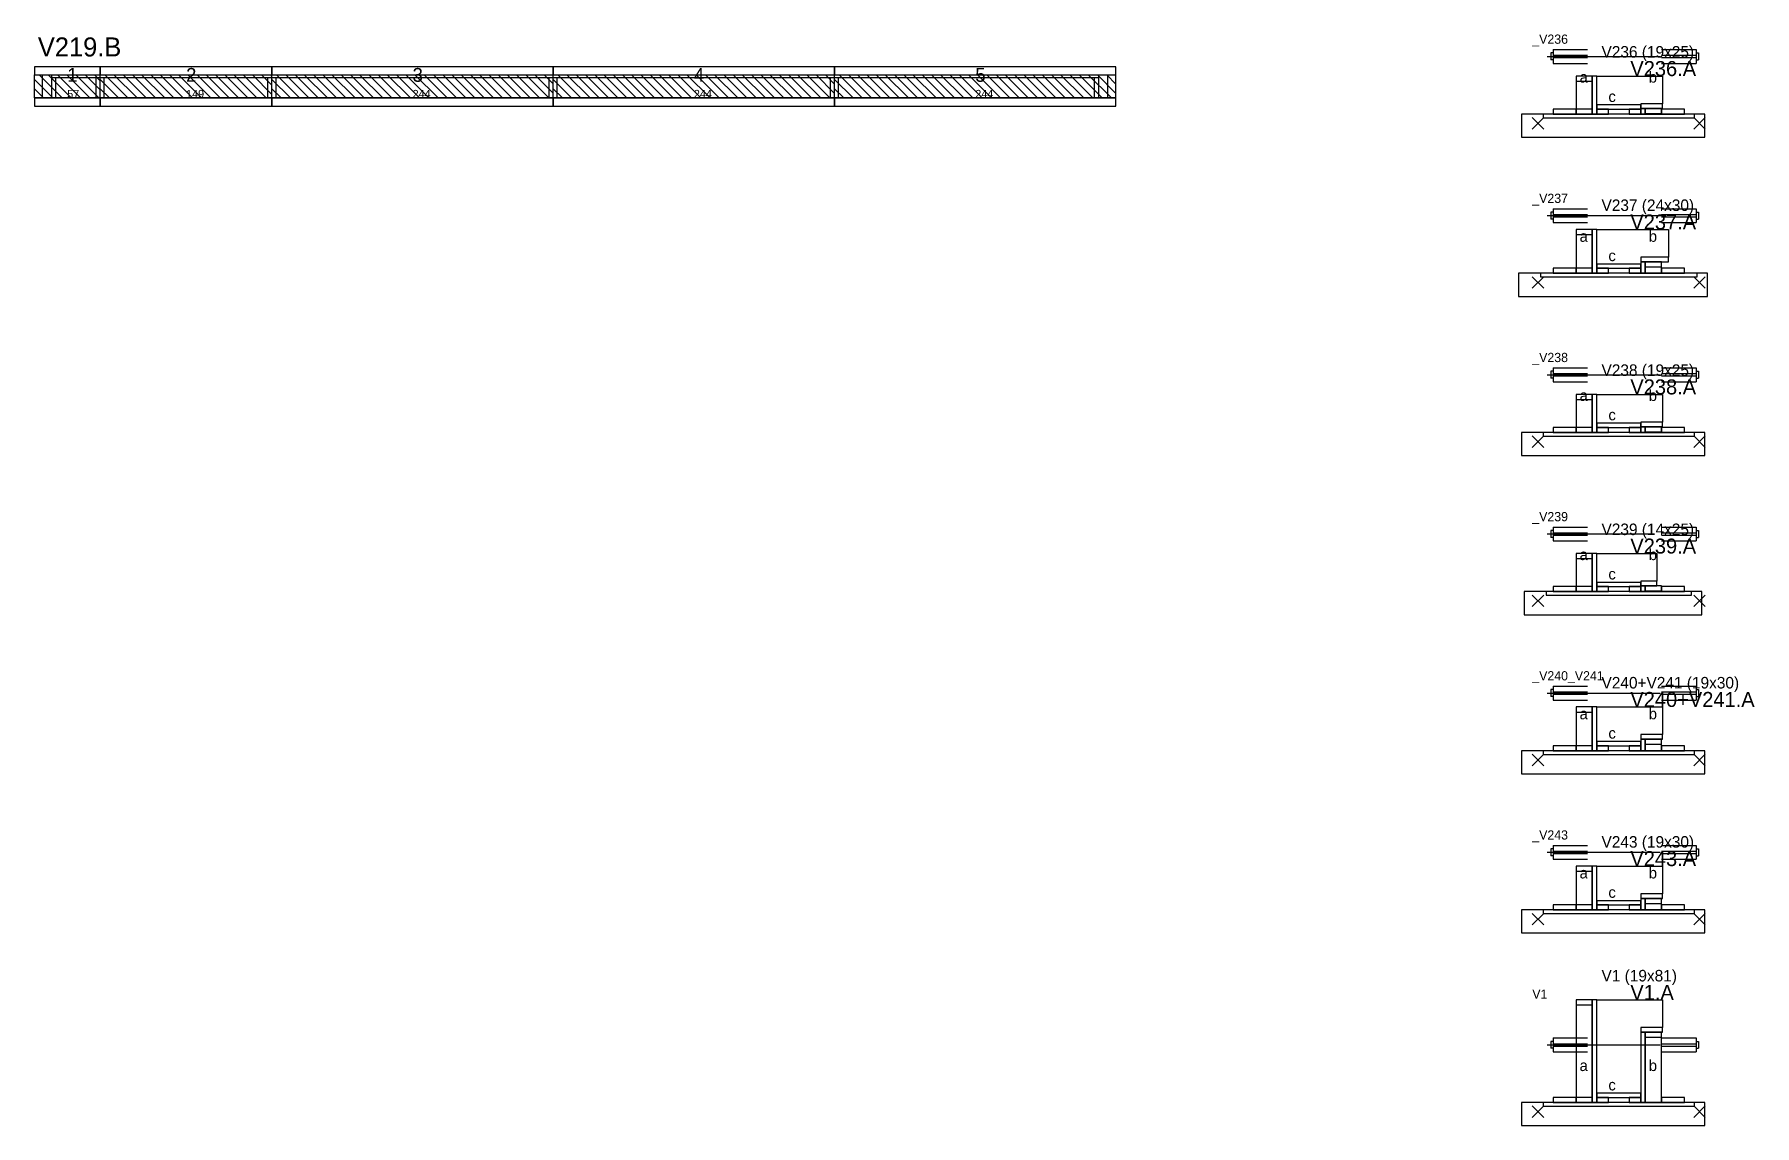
# Model space of a CAD drawing. Header units: metres. Extents: x -10 to 74425, y -2037 to 26.
# Drawn here: x 29393 to 30885, y -2037 to -1091 of the extents above; entities that cross this region are included whole.
import ezdxf

# ---------------------------------------------------------------- set-up
doc = ezdxf.new("R2010")
doc.units = ezdxf.units.M
doc.layers.add('LABELS', color=3, linetype='Continuous')
doc.layers.add('VIGAS', color=7, linetype='Continuous')

msp = doc.modelspace()

# ---------------------------------------------------------------- linework, layer by layer
at = {"layer": 'VIGAS'}
for p, q in [((30705, -1110), (30803, -1110)), ((30708, -1107), (30708, -1113)), ((30710, -1107), (30708, -1107)), ((30710, -1113), (30708, -1113)), ((30710, -1104), (30740, -1104)), ((30710, -1104), (30710, -1116)), ((30710, -1109), (30740, -1109)), ((30710, -1111), (30740, -1111)), ((30710, -1116), (30740, -1116)), ((30804, -1104), (30834, -1104)), ((30804, -1109), (30834, -1109)), ((30804, -1111), (30834, -1111)), ((30804, -1116), (30834, -1116)), ((30834, -1104), (30834, -1116)), ((30834, -1107), (30836, -1107)), ((30834, -1113), (30836, -1113)), ((30836, -1107), (30836, -1113)), ((29393.2, -1126), (29450.2, -1126)), ((29393.2, -1146), (29393.2, -1126)), ((29409.2, -1146), (29393.2, -1130)), ((29417.2, -1146), (29397.2, -1126)), ((29400.2, -1146), (29400.2, -1126)), ((29425.2, -1146), (29405.2, -1126)), ((29408.2, -1146), (29408.2, -1126)), ((29408.2, -1128.2), (29450.2, -1128.2)), ((29411.7, -1146), (29411.7, -1128.2)), ((29433.2, -1146), (29413.2, -1126)), ((29441.2, -1146), (29421.2, -1126)), ((29449.2, -1146), (29429.2, -1126)), ((29450.2, -1139), (29437.2, -1126)), ((29450.2, -1131), (29445.2, -1126)), ((29446.7, -1146), (29446.7, -1128.2)), ((29450.2, -1146), (29450.2, -1126)), ((29450.2, -1146), (29450.2, -1126)), ((29450.2, -1126), (29599.2, -1126)), ((29450.2, -1146), (29450.2, -1126)), ((29450.2, -1146), (29450.2, -1126)), ((29450.2, -1146), (29450.2, -1126)), ((29450.2, -1128.2), (29599.2, -1128.2)), ((29466.2, -1146), (29450.2, -1130)), ((29453.7, -1146), (29453.7, -1128.2)), ((29474.2, -1146), (29454.2, -1126)), ((29482.2, -1146), (29462.2, -1126)), ((29490.2, -1146), (29470.2, -1126)), ((29498.2, -1146), (29478.2, -1126)), ((29506.2, -1146), (29486.2, -1126)), ((29514.2, -1146), (29494.2, -1126)), ((29522.2, -1146), (29502.2, -1126)), ((29530.2, -1146), (29510.2, -1126)), ((29538.2, -1146), (29518.2, -1126)), ((29546.2, -1146), (29526.2, -1126)), ((29554.2, -1146), (29534.2, -1126)), ((29562.2, -1146), (29542.2, -1126)), ((29570.2, -1146), (29550.2, -1126)), ((29578.2, -1146), (29558.2, -1126)), ((29586.2, -1146), (29566.2, -1126)), ((29594.2, -1146), (29574.2, -1126)), ((29599.2, -1143), (29582.2, -1126)), ((29599.2, -1135), (29590.2, -1126)), ((29595.7, -1146), (29595.7, -1128.2)), ((29599.2, -1127), (29598.2, -1126)), ((29599.2, -1146), (29599.2, -1126)), ((29599.2, -1146), (29599.2, -1126)), ((29599.2, -1126), (29843, -1126)), ((29599.2, -1146), (29599.2, -1126)), ((29599.2, -1146), (29599.2, -1126)), ((29599.2, -1146), (29599.2, -1126)), ((29599.2, -1128.2), (29843, -1128.2)), ((29615.2, -1146), (29599.2, -1130)), ((29602.7, -1146), (29602.7, -1128.2)), ((29623.2, -1146), (29603.2, -1126)), ((29631.2, -1146), (29611.2, -1126)), ((29639.2, -1146), (29619.2, -1126)), ((29647.2, -1146), (29627.2, -1126)), ((29655.2, -1146), (29635.2, -1126)), ((29663.2, -1146), (29643.2, -1126)), ((29671.2, -1146), (29651.2, -1126)), ((29679.2, -1146), (29659.2, -1126)), ((29687.2, -1146), (29667.2, -1126)), ((29695.2, -1146), (29675.2, -1126)), ((29703.2, -1146), (29683.2, -1126)), ((29711.2, -1146), (29691.2, -1126)), ((29719.2, -1146), (29699.2, -1126)), ((29727.2, -1146), (29707.2, -1126)), ((29735.2, -1146), (29715.2, -1126)), ((29743.2, -1146), (29723.2, -1126)), ((29751.2, -1146), (29731.2, -1126)), ((29759.2, -1146), (29739.2, -1126)), ((29767.2, -1146), (29747.2, -1126)), ((29775.2, -1146), (29755.2, -1126)), ((29783.2, -1146), (29763.2, -1126)), ((29791.2, -1146), (29771.2, -1126)), ((29799.2, -1146), (29779.2, -1126)), ((29807.2, -1146), (29787.2, -1126)), ((29815.2, -1146), (29795.2, -1126)), ((29823.2, -1146), (29803.2, -1126)), ((29831.2, -1146), (29811.2, -1126)), ((29839.2, -1146), (29819.2, -1126)), ((29843, -1141.8), (29827.2, -1126)), ((29843, -1133.8), (29835.2, -1126)), ((29839.5, -1146), (29839.5, -1128.2)), ((29843, -1146), (29843, -1126)), ((29843, -1146), (29843, -1126)), ((29843, -1126), (30087, -1126)), ((29843, -1146), (29843, -1126)), ((29843, -1146), (29843, -1126)), ((29843, -1146), (29843, -1126)), ((29843, -1128.2), (30087, -1128.2)), ((29859, -1146), (29843, -1130)), ((29846.5, -1146), (29846.5, -1128.2)), ((29867, -1146), (29847, -1126)), ((29875, -1146), (29855, -1126)), ((29883, -1146), (29863, -1126)), ((29891, -1146), (29871, -1126)), ((29899, -1146), (29879, -1126)), ((29907, -1146), (29887, -1126)), ((29915, -1146), (29895, -1126)), ((29923, -1146), (29903, -1126)), ((29931, -1146), (29911, -1126)), ((29939, -1146), (29919, -1126)), ((29947, -1146), (29927, -1126)), ((29955, -1146), (29935, -1126)), ((29963, -1146), (29943, -1126)), ((29971, -1146), (29951, -1126)), ((29979, -1146), (29959, -1126)), ((29987, -1146), (29967, -1126)), ((29995, -1146), (29975, -1126)), ((30003, -1146), (29983, -1126)), ((30011, -1146), (29991, -1126)), ((30019, -1146), (29999, -1126)), ((30027, -1146), (30007, -1126)), ((30035, -1146), (30015, -1126)), ((30043, -1146), (30023, -1126)), ((30051, -1146), (30031, -1126)), ((30059, -1146), (30039, -1126)), ((30067, -1146), (30047, -1126)), ((30075, -1146), (30055, -1126)), ((30083, -1146), (30063, -1126)), ((30087, -1142), (30071, -1126)), ((30087, -1134), (30079, -1126)), ((30083.5, -1146), (30083.5, -1128.2)), ((30087, -1146), (30087, -1126)), ((30087, -1146), (30087, -1126)), ((30087, -1126), (30331, -1126)), ((30087, -1146), (30087, -1126)), ((30087, -1146), (30087, -1126)), ((30087, -1146), (30087, -1126)), ((30087, -1126), (30087, -1126)), ((30087, -1128.2), (30316, -1128.2)), ((30103, -1146), (30087, -1130)), ((30090.5, -1146), (30090.5, -1128.2)), ((30111, -1146), (30091, -1126)), ((30119, -1146), (30099, -1126)), ((30127, -1146), (30107, -1126)), ((30135, -1146), (30115, -1126)), ((30143, -1146), (30123, -1126)), ((30151, -1146), (30131, -1126)), ((30159, -1146), (30139, -1126)), ((30167, -1146), (30147, -1126)), ((30175, -1146), (30155, -1126)), ((30183, -1146), (30163, -1126)), ((30191, -1146), (30171, -1126)), ((30199, -1146), (30179, -1126)), ((30207, -1146), (30187, -1126)), ((30215, -1146), (30195, -1126)), ((30223, -1146), (30203, -1126)), ((30231, -1146), (30211, -1126)), ((30239, -1146), (30219, -1126)), ((30247, -1146), (30227, -1126)), ((30255, -1146), (30235, -1126)), ((30263, -1146), (30243, -1126)), ((30271, -1146), (30251, -1126)), ((30279, -1146), (30259, -1126)), ((30287, -1146), (30267, -1126)), ((30295, -1146), (30275, -1126)), ((30303, -1146), (30283, -1126)), ((30311, -1146), (30291, -1126)), ((30319, -1146), (30299, -1126)), ((30327, -1146), (30307, -1126)), ((30312.5, -1146), (30312.5, -1128.2)), ((30331, -1142), (30315, -1126)), ((30316, -1146), (30316, -1126)), ((30331, -1134), (30323, -1126)), ((30324, -1146), (30324, -1126)), ((30331, -1146), (30331, -1126)), ((30331, -1126), (30331, -1126)), ((29401.2, -1146), (29393.2, -1138)), ((29393.2, -1146), (29450.2, -1146)), ((29393.2, -1146), (29393.2, -1146)), ((29408.2, -1146), (29411.7, -1146)), ((29446.7, -1146), (29450.2, -1146)), ((29458.2, -1146), (29450.2, -1138)), ((29450.2, -1146), (29599.2, -1146)), ((29450.2, -1146), (29453.7, -1146)), ((29450.2, -1146), (29450.2, -1146)), ((29595.7, -1146), (29599.2, -1146)), ((29607.2, -1146), (29599.2, -1138)), ((29599.2, -1146), (29843, -1146)), ((29599.2, -1146), (29602.7, -1146)), ((29599.2, -1146), (29599.2, -1146)), ((29839.5, -1146), (29843, -1146)), ((29851, -1146), (29843, -1138)), ((29843, -1146), (30087, -1146)), ((29843, -1146), (29846.5, -1146)), ((29843, -1146), (29843, -1146)), ((30083.5, -1146), (30087, -1146)), ((30095, -1146), (30087, -1138)), ((30087, -1146), (30331, -1146)), ((30087, -1146), (30090.5, -1146)), ((30087, -1146), (30087, -1146)), ((30312.5, -1146), (30316, -1146)), ((30692, -1173), (30702, -1163)), ((30692, -1163), (30702, -1173)), ((30832, -1173), (30842, -1163)), ((30832, -1163), (30842, -1173)), ((30705, -1248), (30808, -1248)), ((30708, -1245), (30708, -1251)), ((30710, -1245), (30708, -1245)), ((30710, -1251), (30708, -1251)), ((30710, -1242), (30740, -1242)), ((30710, -1242), (30710, -1254)), ((30710, -1247), (30740, -1247)), ((30710, -1249), (30740, -1249)), ((30804, -1242), (30834, -1242)), ((30804, -1247), (30834, -1247)), ((30804, -1249), (30834, -1249)), ((30834, -1242), (30834, -1254)), ((30834, -1245), (30836, -1245)), ((30834, -1251), (30836, -1251)), ((30836, -1245), (30836, -1251)), ((30710, -1254), (30740, -1254)), ((30804, -1254), (30834, -1254)), ((30692, -1311), (30702, -1301)), ((30692, -1301), (30702, -1311)), ((30832, -1311), (30842, -1301)), ((30832, -1301), (30842, -1311)), ((30705, -1386), (30803, -1386)), ((30708, -1383), (30708, -1389)), ((30710, -1383), (30708, -1383)), ((30710, -1380), (30740, -1380)), ((30710, -1380), (30710, -1392)), ((30710, -1385), (30740, -1385)), ((30710, -1387), (30740, -1387)), ((30804, -1380), (30834, -1380)), ((30804, -1385), (30834, -1385)), ((30804, -1387), (30834, -1387)), ((30834, -1380), (30834, -1392)), ((30834, -1383), (30836, -1383)), ((30836, -1383), (30836, -1389)), ((30710, -1389), (30708, -1389)), ((30710, -1392), (30740, -1392)), ((30804, -1392), (30834, -1392)), ((30834, -1389), (30836, -1389)), ((30692, -1449), (30702, -1439)), ((30692, -1439), (30702, -1449)), ((30832, -1449), (30842, -1439)), ((30832, -1439), (30842, -1449)), ((30708, -1521), (30708, -1527)), ((30710, -1521), (30708, -1521)), ((30710, -1518), (30740, -1518)), ((30710, -1518), (30710, -1530)), ((30804, -1518), (30834, -1518)), ((30834, -1518), (30834, -1530)), ((30834, -1521), (30836, -1521)), ((30836, -1521), (30836, -1527)), ((30705, -1524), (30798, -1524)), ((30710, -1527), (30708, -1527)), ((30710, -1523), (30740, -1523)), ((30710, -1525), (30740, -1525)), ((30710, -1530), (30740, -1530)), ((30804, -1523), (30834, -1523)), ((30804, -1525), (30834, -1525)), ((30804, -1530), (30834, -1530)), ((30834, -1527), (30836, -1527)), ((30692, -1587), (30702, -1577)), ((30692, -1577), (30702, -1587)), ((30832, -1587), (30842, -1577)), ((30832, -1577), (30842, -1587)), ((30705, -1662), (30803, -1662)), ((30708, -1659), (30708, -1665)), ((30710, -1659), (30708, -1659)), ((30710, -1665), (30708, -1665)), ((30710, -1656), (30740, -1656)), ((30710, -1656), (30710, -1668)), ((30710, -1661), (30740, -1661)), ((30710, -1663), (30740, -1663)), ((30710, -1668), (30740, -1668)), ((30804, -1656), (30834, -1656)), ((30804, -1661), (30834, -1661)), ((30804, -1663), (30834, -1663)), ((30804, -1668), (30834, -1668)), ((30834, -1656), (30834, -1668)), ((30834, -1659), (30836, -1659)), ((30834, -1665), (30836, -1665)), ((30836, -1659), (30836, -1665)), ((30692, -1725), (30702, -1715)), ((30692, -1715), (30702, -1725)), ((30832, -1725), (30842, -1715)), ((30832, -1715), (30842, -1725)), ((30705, -1800), (30803, -1800)), ((30708, -1797), (30708, -1803)), ((30710, -1797), (30708, -1797)), ((30710, -1803), (30708, -1803)), ((30710, -1794), (30740, -1794)), ((30710, -1794), (30710, -1806)), ((30710, -1799), (30740, -1799)), ((30710, -1801), (30740, -1801)), ((30804, -1794), (30834, -1794)), ((30804, -1799), (30834, -1799)), ((30804, -1801), (30834, -1801)), ((30834, -1794), (30834, -1806)), ((30834, -1797), (30836, -1797)), ((30834, -1803), (30836, -1803)), ((30836, -1797), (30836, -1803)), ((30710, -1806), (30740, -1806)), ((30804, -1806), (30834, -1806)), ((30692, -1863), (30702, -1853)), ((30692, -1853), (30702, -1863)), ((30832, -1863), (30842, -1853)), ((30832, -1853), (30842, -1863)), ((30705, -1967), (30803, -1967)), ((30708, -1964), (30708, -1970)), ((30710, -1964), (30708, -1964)), ((30710, -1961), (30740, -1961)), ((30710, -1961), (30710, -1973)), ((30710, -1966), (30740, -1966)), ((30710, -1968), (30740, -1968)), ((30804, -1961), (30834, -1961)), ((30804, -1966), (30834, -1966)), ((30804, -1968), (30834, -1968)), ((30834, -1961), (30834, -1973)), ((30834, -1964), (30836, -1964)), ((30836, -1964), (30836, -1970)), ((30710, -1970), (30708, -1970)), ((30710, -1973), (30740, -1973)), ((30804, -1973), (30834, -1973)), ((30834, -1970), (30836, -1970)), ((30692, -2030), (30702, -2020)), ((30692, -2020), (30702, -2030)), ((30832, -2030), (30842, -2020)), ((30832, -2020), (30842, -2030))]:
    msp.add_line(p, q, dxfattribs=at)
for points in [[(29393.2, -1126), (29450.2, -1126), (29450.2, -1119), (29393.2, -1119)], [(29450.2, -1126), (29599.2, -1126), (29599.2, -1119), (29450.2, -1119)], [(29599.2, -1126), (29843, -1126), (29843, -1119), (29599.2, -1119)], [(29843, -1126), (30087, -1126), (30087, -1119), (29843, -1119)], [(30087, -1126), (30331, -1126), (30331, -1119), (30087, -1119)], [(30730, -1160), (30744, -1160), (30744, -1127), (30730, -1127)], [(30730, -1131.4), (30744, -1131.4), (30744, -1127), (30730, -1127)], [(30744, -1160), (30748, -1160), (30748, -1127), (30744, -1127)], [(30748, -1152), (30748, -1127), (30805, -1127), (30805, -1151), (30786, -1151), (30786, -1152)], [(29393.2, -1153), (29450.2, -1153), (29450.2, -1146), (29393.2, -1146)], [(29450.2, -1153), (29599.2, -1153), (29599.2, -1146), (29450.2, -1146)], [(29599.2, -1153), (29843, -1153), (29843, -1146), (29599.2, -1146)], [(29843, -1153), (30087, -1153), (30087, -1146), (29843, -1146)], [(30087, -1153), (30331, -1153), (30331, -1146), (30087, -1146)], [(30682.5, -1180), (30841.5, -1180), (30841.5, -1160), (30682.5, -1160)], [(30701.5, -1163.2), (30832.5, -1163.2), (30832.5, -1160), (30701.5, -1160)], [(30710, -1160), (30730, -1160), (30730, -1155.6), (30710, -1155.6)], [(30730, -1160), (30744, -1160), (30744, -1155.6), (30730, -1155.6)], [(30748, -1155.6), (30786, -1155.6), (30786, -1152), (30748, -1152)], [(30748, -1160), (30758, -1160), (30758, -1155.6), (30748, -1155.6)], [(30776, -1160), (30786, -1160), (30786, -1155.6), (30776, -1155.6)], [(30786, -1155), (30805, -1155), (30805, -1151), (30786, -1151)], [(30786, -1160), (30790, -1160), (30790, -1155), (30786, -1155)], [(30790, -1160), (30804, -1160), (30804, -1155), (30790, -1155)], [(30790, -1159.4), (30804, -1159.4), (30804, -1155), (30790, -1155)], [(30804, -1160), (30824, -1160), (30824, -1155.6), (30804, -1155.6)], [(30730, -1298), (30744, -1298), (30744, -1260), (30730, -1260)], [(30730, -1264.4), (30744, -1264.4), (30744, -1260), (30730, -1260)], [(30744, -1298), (30748, -1298), (30748, -1260), (30744, -1260)], [(30748, -1290), (30748, -1260), (30810, -1260), (30810, -1284), (30786, -1284), (30786, -1290)], [(30710, -1298), (30730, -1298), (30730, -1293.6), (30710, -1293.6)], [(30730, -1298), (30744, -1298), (30744, -1293.6), (30730, -1293.6)], [(30748, -1293.6), (30786, -1293.6), (30786, -1290), (30748, -1290)], [(30748, -1298), (30758, -1298), (30758, -1293.6), (30748, -1293.6)], [(30776, -1298), (30786, -1298), (30786, -1293.6), (30776, -1293.6)], [(30786, -1288), (30810, -1288), (30810, -1284), (30786, -1284)], [(30786, -1298), (30790, -1298), (30790, -1288), (30786, -1288)], [(30790, -1298), (30804, -1298), (30804, -1288), (30790, -1288)], [(30790, -1292.4), (30804, -1292.4), (30804, -1288), (30790, -1288)], [(30804, -1298), (30824, -1298), (30824, -1293.6), (30804, -1293.6)], [(30680, -1318), (30844, -1318), (30844, -1298), (30680, -1298)], [(30699, -1301.2), (30835, -1301.2), (30835, -1298), (30699, -1298)], [(30730, -1436), (30744, -1436), (30744, -1403), (30730, -1403)], [(30730, -1407.4), (30744, -1407.4), (30744, -1403), (30730, -1403)], [(30744, -1436), (30748, -1436), (30748, -1403), (30744, -1403)], [(30748, -1428), (30748, -1403), (30805, -1403), (30805, -1427), (30786, -1427), (30786, -1428)], [(30710, -1436), (30730, -1436), (30730, -1431.6), (30710, -1431.6)], [(30730, -1436), (30744, -1436), (30744, -1431.6), (30730, -1431.6)], [(30748, -1431.6), (30786, -1431.6), (30786, -1428), (30748, -1428)], [(30748, -1436), (30758, -1436), (30758, -1431.6), (30748, -1431.6)], [(30776, -1436), (30786, -1436), (30786, -1431.6), (30776, -1431.6)], [(30786, -1431), (30805, -1431), (30805, -1427), (30786, -1427)], [(30786, -1436), (30790, -1436), (30790, -1431), (30786, -1431)], [(30790, -1436), (30804, -1436), (30804, -1431), (30790, -1431)], [(30790, -1435.4), (30804, -1435.4), (30804, -1431), (30790, -1431)], [(30804, -1436), (30824, -1436), (30824, -1431.6), (30804, -1431.6)], [(30682.5, -1456), (30841.5, -1456), (30841.5, -1436), (30682.5, -1436)], [(30701.5, -1439.2), (30832.5, -1439.2), (30832.5, -1436), (30701.5, -1436)], [(30730, -1574), (30744, -1574), (30744, -1541), (30730, -1541)], [(30730, -1545.4), (30744, -1545.4), (30744, -1541), (30730, -1541)], [(30744, -1574), (30748, -1574), (30748, -1541), (30744, -1541)], [(30748, -1566), (30748, -1541), (30800, -1541), (30800, -1565), (30786, -1565), (30786, -1566)], [(30748, -1569.6), (30786, -1569.6), (30786, -1566), (30748, -1566)], [(30786, -1569), (30800, -1569), (30800, -1565), (30786, -1565)], [(30685, -1594), (30839, -1594), (30839, -1574), (30685, -1574)], [(30704, -1577.2), (30830, -1577.2), (30830, -1574), (30704, -1574)], [(30710, -1574), (30730, -1574), (30730, -1569.6), (30710, -1569.6)], [(30730, -1574), (30744, -1574), (30744, -1569.6), (30730, -1569.6)], [(30748, -1574), (30758, -1574), (30758, -1569.6), (30748, -1569.6)], [(30776, -1574), (30786, -1574), (30786, -1569.6), (30776, -1569.6)], [(30786, -1574), (30790, -1574), (30790, -1569), (30786, -1569)], [(30790, -1574), (30804, -1574), (30804, -1569), (30790, -1569)], [(30790, -1573.4), (30804, -1573.4), (30804, -1569), (30790, -1569)], [(30804, -1574), (30824, -1574), (30824, -1569.6), (30804, -1569.6)], [(30730, -1712), (30744, -1712), (30744, -1674), (30730, -1674)], [(30730, -1678.4), (30744, -1678.4), (30744, -1674), (30730, -1674)], [(30744, -1712), (30748, -1712), (30748, -1674), (30744, -1674)], [(30748, -1704), (30748, -1674), (30805, -1674), (30805, -1698), (30786, -1698), (30786, -1704)], [(30786, -1702), (30805, -1702), (30805, -1698), (30786, -1698)], [(30682.5, -1732), (30841.5, -1732), (30841.5, -1712), (30682.5, -1712)], [(30701.5, -1715.2), (30832.5, -1715.2), (30832.5, -1712), (30701.5, -1712)], [(30710, -1712), (30730, -1712), (30730, -1707.6), (30710, -1707.6)], [(30730, -1712), (30744, -1712), (30744, -1707.6), (30730, -1707.6)], [(30748, -1707.6), (30786, -1707.6), (30786, -1704), (30748, -1704)], [(30748, -1712), (30758, -1712), (30758, -1707.6), (30748, -1707.6)], [(30776, -1712), (30786, -1712), (30786, -1707.6), (30776, -1707.6)], [(30786, -1712), (30790, -1712), (30790, -1702), (30786, -1702)], [(30790, -1712), (30804, -1712), (30804, -1702), (30790, -1702)], [(30790, -1706.4), (30804, -1706.4), (30804, -1702), (30790, -1702)], [(30804, -1712), (30824, -1712), (30824, -1707.6), (30804, -1707.6)], [(30730, -1850), (30744, -1850), (30744, -1812), (30730, -1812)], [(30730, -1816.4), (30744, -1816.4), (30744, -1812), (30730, -1812)], [(30744, -1850), (30748, -1850), (30748, -1812), (30744, -1812)], [(30748, -1842), (30748, -1812), (30805, -1812), (30805, -1836), (30786, -1836), (30786, -1842)], [(30710, -1850), (30730, -1850), (30730, -1845.6), (30710, -1845.6)], [(30730, -1850), (30744, -1850), (30744, -1845.6), (30730, -1845.6)], [(30748, -1845.6), (30786, -1845.6), (30786, -1842), (30748, -1842)], [(30748, -1850), (30758, -1850), (30758, -1845.6), (30748, -1845.6)], [(30776, -1850), (30786, -1850), (30786, -1845.6), (30776, -1845.6)], [(30786, -1840), (30805, -1840), (30805, -1836), (30786, -1836)], [(30786, -1850), (30790, -1850), (30790, -1840), (30786, -1840)], [(30790, -1850), (30804, -1850), (30804, -1840), (30790, -1840)], [(30790, -1844.4), (30804, -1844.4), (30804, -1840), (30790, -1840)], [(30804, -1850), (30824, -1850), (30824, -1845.6), (30804, -1845.6)], [(30682.5, -1870), (30841.5, -1870), (30841.5, -1850), (30682.5, -1850)], [(30701.5, -1853.2), (30832.5, -1853.2), (30832.5, -1850), (30701.5, -1850)], [(30730, -2017), (30744, -2017), (30744, -1928), (30730, -1928)], [(30730, -1932.4), (30744, -1932.4), (30744, -1928), (30730, -1928)], [(30744, -2017), (30748, -2017), (30748, -1928), (30744, -1928)], [(30748, -2009), (30748, -1928), (30805, -1928), (30805, -1952), (30786, -1952), (30786, -2009)], [(30786, -1956), (30805, -1956), (30805, -1952), (30786, -1952)], [(30786, -2017), (30790, -2017), (30790, -1956), (30786, -1956)], [(30790, -2017), (30804, -2017), (30804, -1956), (30790, -1956)], [(30790, -1960.4), (30804, -1960.4), (30804, -1956), (30790, -1956)], [(30710, -2017), (30730, -2017), (30730, -2012.6), (30710, -2012.6)], [(30730, -2017), (30744, -2017), (30744, -2012.6), (30730, -2012.6)], [(30748, -2012.6), (30786, -2012.6), (30786, -2009), (30748, -2009)], [(30748, -2017), (30758, -2017), (30758, -2012.6), (30748, -2012.6)], [(30776, -2017), (30786, -2017), (30786, -2012.6), (30776, -2012.6)], [(30804, -2017), (30824, -2017), (30824, -2012.6), (30804, -2012.6)], [(30682.5, -2037), (30841.5, -2037), (30841.5, -2017), (30682.5, -2017)], [(30701.5, -2020.2), (30832.5, -2020.2), (30832.5, -2017), (30701.5, -2017)]]:
    msp.add_lwpolyline(points, close=True, dxfattribs=at)

# ---------------------------------------------------------------- texts
at = {"layer": 'LABELS'}
for s, p in [('_V236', (30692, -1099)), ('_V237', (30692, -1237)), ('_V238', (30692, -1375)), ('_V239', (30692, -1513)), ('_V240_V241', (30692, -1651)), ('_V243', (30692, -1789)), ('V1', (30692, -1927))]:
    msp.add_text(s, height=8, dxfattribs=at).set_placement(p)
at = {"layer": 'VIGAS'}
for s, height, p in [('V219.B', 16.5, (29396.2, -1110)), ('V236 (19x25)', 10, (30752, -1111)), ('V236.A', 13, (30777, -1127)), ('1', 12, (29421.7, -1132)), ('2', 12, (29524.7, -1132)), ('3', 12, (29721.1, -1132)), ('4', 12, (29965, -1132)), ('5', 12, (30209, -1132)), ('a', 9.6, (30733, -1132.7)), ('b', 9.6, (30793, -1132.7)), ('57', 7, (29421.7, -1146)), ('149', 7, (29524.7, -1146)), ('244', 7, (29721.1, -1146)), ('244', 7, (29965, -1146)), ('244', 7, (30209, -1146)), ('c', 9.6, (30758, -1149.5)), ('V237 (24x30)', 10, (30752, -1244)), ('V237.A', 13, (30777, -1260)), ('a', 9.6, (30733, -1270.7)), ('b', 9.6, (30793, -1270.7)), ('c', 9.6, (30758, -1287.5)), ('V238 (19x25)', 10, (30752, -1387)), ('a', 9.6, (30733, -1408.7)), ('V238.A', 13, (30777, -1403)), ('b', 9.6, (30793, -1408.7)), ('c', 9.6, (30758, -1425.5)), ('V239 (14x25)', 10, (30752, -1525)), ('V239.A', 13, (30777, -1541)), ('a', 9.6, (30733, -1546.7)), ('b', 9.6, (30793, -1546.7)), ('c', 9.6, (30758, -1563.5)), ('V240+V241 (19x30)', 10, (30752, -1658)), ('V240+V241.A', 13, (30777, -1674)), ('a', 9.6, (30733, -1684.7)), ('b', 9.6, (30793, -1684.7)), ('c', 9.6, (30758, -1701.5)), ('V243 (19x30)', 10, (30752, -1796)), ('V243.A', 13, (30777, -1812)), ('a', 9.6, (30733, -1822.7)), ('b', 9.6, (30793, -1822.7)), ('c', 9.6, (30758, -1839.5)), ('V1 (19x81)', 10, (30752, -1912)), ('V1.A', 13, (30777, -1928)), ('a', 9.6, (30733, -1989.7)), ('b', 9.6, (30793, -1989.7)), ('c', 9.6, (30758, -2006.5))]:
    msp.add_text(s, height=height, dxfattribs=at).set_placement(p)

doc.saveas('drawing.dxf')
